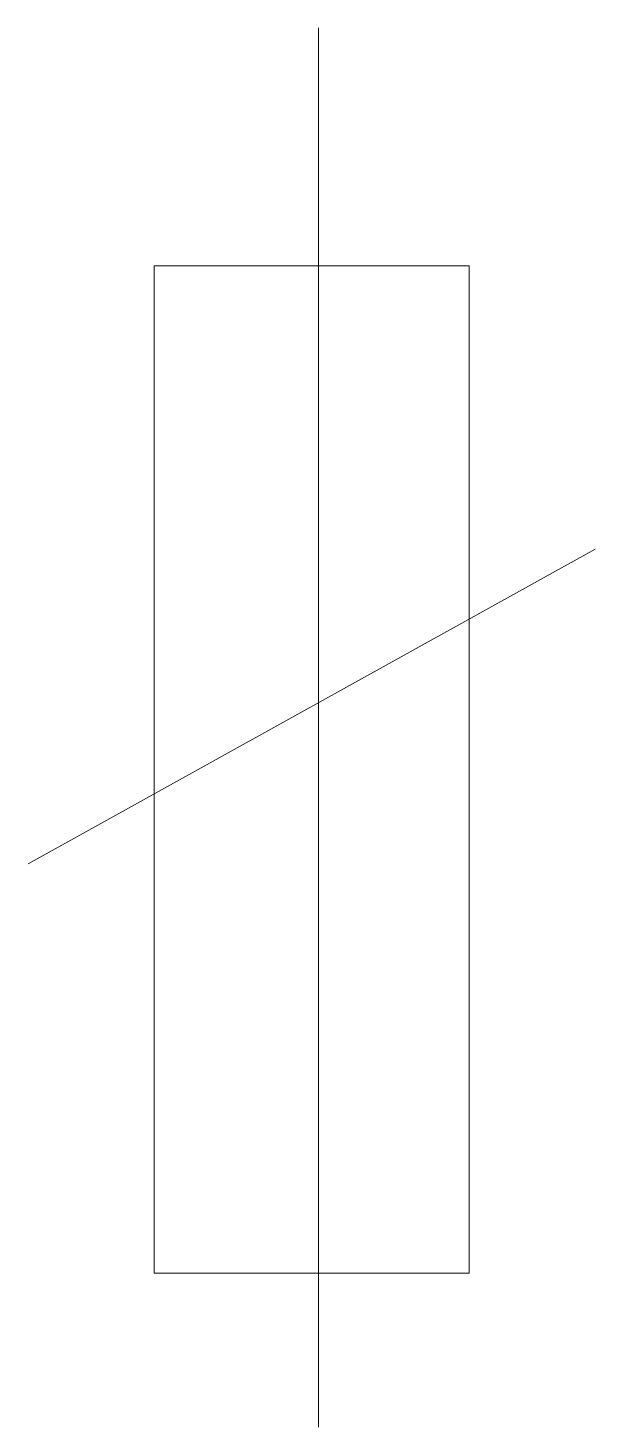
# Model space of a CAD drawing. Extents: x -2.1 to 2, y 0 to 10.
import ezdxf

# ---------------------------------------------------------------- set-up
doc = ezdxf.new("R2010")
doc.units = 0
doc.layers.get('0').update_dxf_attribs({"linetype": 'CONTINUOUS', "lineweight": 0})

msp = doc.modelspace()

# ---------------------------------------------------------------- linework, layer by layer
for p, q in [((0, 10), (0, 0)), ((-1.175, 8.3), (-1.175, 1.1)), ((-0.05, 8.3), (-1.175, 8.3)), ((1.075, 8.3), (-0.05, 8.3)), ((1.075, 1.1), (1.075, 8.3)), ((1.975, 6.275), (-2.075, 4.025)), ((-1.175, 1.1), (1.075, 1.1))]:
    msp.add_line(p, q)

doc.saveas('drawing.dxf')
